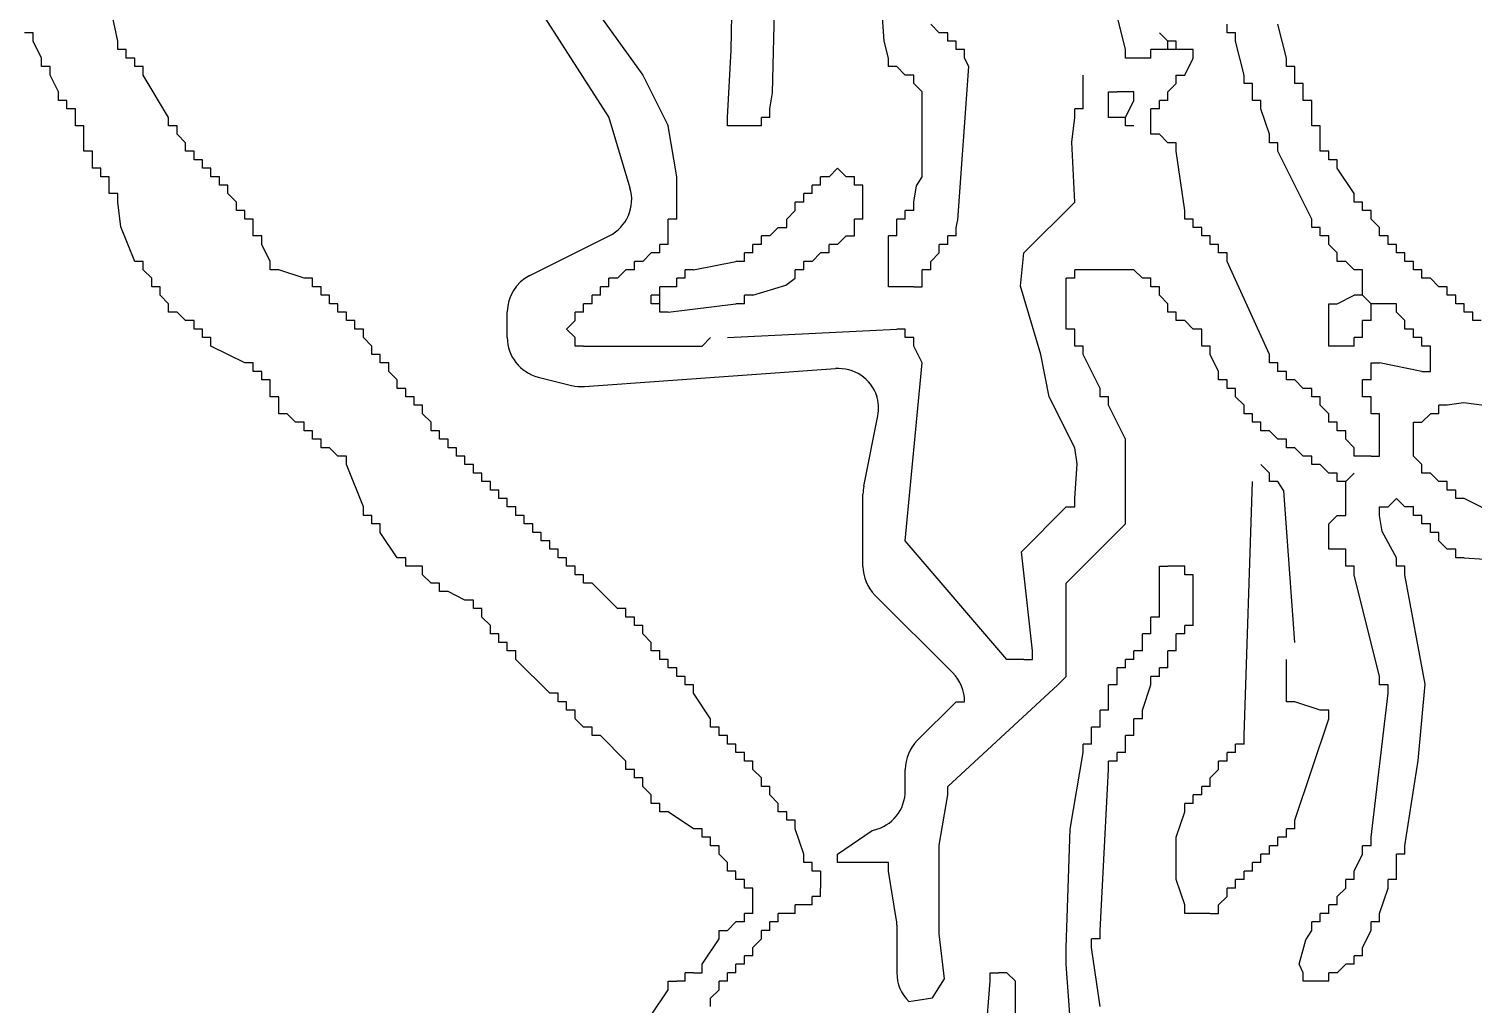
# Model space of a CAD drawing. Header units: metres. Extents: x -4.5 to 4.5, y -4.5 to 4.5.
# Drawn here: x -2.777 to -1.001, y -0.402 to 0.798 of the extents above; entities that cross this region are included whole.
import ezdxf

# ---------------------------------------------------------------- set-up
doc = ezdxf.new("R2010")
doc.units = ezdxf.units.M

msp = doc.modelspace()

# ---------------------------------------------------------------- linework, layer by layer
at = {"layer": '1', "color": 3}
for p, q in [((-2.668068, 0.782596), (-2.709734, 0.980512)), ((-1.913494, 0.771671), (-1.910776, 0.919054)), ((-1.862859, 0.719054), (-1.858693, 0.877387)), ((-1.725359, 0.782596), (-1.730568, 0.855512)), ((-1.657651, 0.793012), (-1.668068, 0.803429)), ((-1.428484, 0.772179), (-1.438901, 0.813846)), ((-1.303484, 0.793012), (-1.303484, 0.803429)), ((-1.230568, 0.761762), (-1.240984, 0.803429)), ((-2.772234, 0.793012), (-2.782651, 0.793012)), ((-2.772234, 0.782596), (-2.772234, 0.793012)), ((-2.761818, 0.761762), (-2.772234, 0.782596)), ((-2.668068, 0.772179), (-2.668068, 0.782596)), ((-1.720151, 0.761762), (-1.725359, 0.782596)), ((-1.647234, 0.793012), (-1.657651, 0.793012)), ((-1.647234, 0.782596), (-1.647234, 0.793012)), ((-1.636818, 0.782596), (-1.647234, 0.782596)), ((-1.636818, 0.772179), (-1.636818, 0.782596)), ((-1.376401, 0.782596), (-1.386818, 0.793012)), ((-1.365984, 0.782596), (-1.376401, 0.782596)), ((-1.376401, 0.772179), (-1.376401, 0.782596)), ((-1.365984, 0.772179), (-1.365984, 0.782596)), ((-1.293068, 0.793012), (-1.303484, 0.793012)), ((-1.293068, 0.782596), (-1.293068, 0.793012)), ((-1.282651, 0.740929), (-1.293068, 0.782596)), ((-2.657651, 0.772179), (-2.668068, 0.772179)), ((-2.657651, 0.761762), (-2.657651, 0.772179)), ((-1.918068, 0.688846), (-1.913494, 0.771671)), ((-1.626401, 0.772179), (-1.636818, 0.772179)), ((-1.626401, 0.761762), (-1.626401, 0.772179)), ((-1.428484, 0.761762), (-1.428484, 0.772179)), ((-1.386818, 0.772179), (-1.397234, 0.772179)), ((-1.397234, 0.761762), (-1.397234, 0.772179)), ((-1.376401, 0.772179), (-1.386818, 0.772179)), ((-1.365984, 0.772179), (-1.376401, 0.772179)), ((-1.355568, 0.772179), (-1.365984, 0.772179)), ((-1.345151, 0.772179), (-1.355568, 0.772179)), ((-1.345151, 0.761762), (-1.345151, 0.772179)), ((-2.761818, 0.751346), (-2.761818, 0.761762)), ((-2.751401, 0.751346), (-2.761818, 0.751346)), ((-2.751401, 0.740929), (-2.751401, 0.751346)), ((-2.647234, 0.761762), (-2.657651, 0.761762)), ((-2.647234, 0.751346), (-2.647234, 0.761762)), ((-2.636818, 0.751346), (-2.647234, 0.751346)), ((-2.636818, 0.740929), (-2.636818, 0.751346)), ((-1.720151, 0.751346), (-1.720151, 0.761762)), ((-1.709734, 0.751346), (-1.720151, 0.751346)), ((-1.699318, 0.740929), (-1.709734, 0.751346)), ((-1.634734, 0.562804), (-1.621193, 0.751346)), ((-1.621193, 0.751346), (-1.626401, 0.761762)), ((-1.418068, 0.761762), (-1.428484, 0.761762)), ((-1.407651, 0.761762), (-1.418068, 0.761762)), ((-1.397234, 0.761762), (-1.407651, 0.761762)), ((-1.355568, 0.740929), (-1.345151, 0.761762)), ((-1.230568, 0.751346), (-1.230568, 0.761762)), ((-1.220151, 0.751346), (-1.230568, 0.751346)), ((-1.220151, 0.740929), (-1.220151, 0.751346)), ((-2.740984, 0.720096), (-2.751401, 0.740929)), ((-2.605568, 0.688846), (-2.636818, 0.740929)), ((-1.688901, 0.740929), (-1.699318, 0.740929)), ((-1.688901, 0.730512), (-1.688901, 0.740929)), ((-1.678484, 0.720096), (-1.688901, 0.730512)), ((-1.480568, 0.709679), (-1.480568, 0.740929)), ((-1.376401, 0.720096), (-1.365984, 0.730512)), ((-1.365984, 0.730512), (-1.365984, 0.740929)), ((-1.365984, 0.740929), (-1.355568, 0.740929)), ((-1.282651, 0.730512), (-1.282651, 0.740929)), ((-1.272234, 0.730512), (-1.282651, 0.730512)), ((-1.272234, 0.720096), (-1.272234, 0.730512)), ((-1.220151, 0.730512), (-1.220151, 0.740929)), ((-1.209734, 0.730512), (-1.220151, 0.730512)), ((-1.209734, 0.720096), (-1.209734, 0.730512)), ((-2.740984, 0.709679), (-2.740984, 0.720096)), ((-1.865984, 0.699262), (-1.862859, 0.719054)), ((-1.678484, 0.615929), (-1.678484, 0.720096)), ((-1.449318, 0.709679), (-1.449318, 0.720096)), ((-1.449318, 0.720096), (-1.438901, 0.720096)), ((-1.428484, 0.720096), (-1.438901, 0.720096)), ((-1.418068, 0.720096), (-1.428484, 0.720096)), ((-1.418068, 0.709679), (-1.418068, 0.720096)), ((-1.376401, 0.709679), (-1.376401, 0.720096)), ((-1.272234, 0.709679), (-1.272234, 0.720096)), ((-1.209734, 0.709679), (-1.209734, 0.720096)), ((-2.730568, 0.709679), (-2.740984, 0.709679)), ((-2.730568, 0.699262), (-2.730568, 0.709679)), ((-2.720151, 0.699262), (-2.730568, 0.699262)), ((-2.720151, 0.688846), (-2.720151, 0.699262)), ((-1.865984, 0.688846), (-1.865984, 0.699262)), ((-1.480568, 0.699262), (-1.490984, 0.699262)), ((-1.490984, 0.688846), (-1.490984, 0.699262)), ((-1.480568, 0.699262), (-1.480568, 0.709679)), ((-1.449318, 0.699262), (-1.449318, 0.709679)), ((-1.449318, 0.688846), (-1.449318, 0.699262)), ((-1.428484, 0.688846), (-1.418068, 0.709679)), ((-1.386818, 0.699262), (-1.397234, 0.699262)), ((-1.397234, 0.688846), (-1.397234, 0.699262)), ((-1.376401, 0.709679), (-1.386818, 0.709679)), ((-1.386818, 0.699262), (-1.386818, 0.709679)), ((-1.261818, 0.709679), (-1.272234, 0.709679)), ((-1.261818, 0.699262), (-1.261818, 0.709679)), ((-1.251401, 0.668012), (-1.261818, 0.699262)), ((-1.199318, 0.709679), (-1.209734, 0.709679)), ((-1.199318, 0.699262), (-1.199318, 0.709679)), ((-1.199318, 0.688846), (-1.199318, 0.699262)), ((-2.720151, 0.678429), (-2.720151, 0.688846)), ((-2.709734, 0.678429), (-2.720151, 0.678429)), ((-2.709734, 0.668012), (-2.709734, 0.678429)), ((-2.605568, 0.678429), (-2.605568, 0.688846)), ((-2.595151, 0.678429), (-2.605568, 0.678429)), ((-2.595151, 0.668012), (-2.595151, 0.678429)), ((-1.980568, 0.615929), (-1.990984, 0.678429)), ((-1.918068, 0.678429), (-1.918068, 0.688846)), ((-1.907651, 0.678429), (-1.918068, 0.678429)), ((-1.886818, 0.678429), (-1.907651, 0.678429)), ((-1.876401, 0.678429), (-1.886818, 0.678429)), ((-1.865984, 0.688846), (-1.876401, 0.688846)), ((-1.876401, 0.678429), (-1.876401, 0.688846)), ((-1.494661, 0.658515), (-1.490984, 0.688846)), ((-1.438901, 0.688846), (-1.449318, 0.688846)), ((-1.428484, 0.688846), (-1.438901, 0.688846)), ((-1.428484, 0.678429), (-1.428484, 0.688846)), ((-1.418068, 0.678429), (-1.428484, 0.678429)), ((-1.397234, 0.678429), (-1.397234, 0.688846)), ((-1.397234, 0.668012), (-1.397234, 0.678429)), ((-1.199318, 0.678429), (-1.199318, 0.688846)), ((-1.188901, 0.678429), (-1.199318, 0.678429)), ((-1.188901, 0.668012), (-1.188901, 0.678429)), ((-2.709734, 0.657596), (-2.709734, 0.668012)), ((-2.709734, 0.647179), (-2.709734, 0.657596)), ((-2.584734, 0.657596), (-2.595151, 0.668012)), ((-2.584734, 0.647179), (-2.584734, 0.657596)), ((-1.490984, 0.584679), (-1.494661, 0.658515)), ((-1.386818, 0.668012), (-1.397234, 0.668012)), ((-1.376401, 0.657596), (-1.386818, 0.668012)), ((-1.365984, 0.657596), (-1.376401, 0.657596)), ((-1.365984, 0.647179), (-1.365984, 0.657596)), ((-1.251401, 0.657596), (-1.251401, 0.668012)), ((-1.240984, 0.657596), (-1.251401, 0.657596)), ((-1.240984, 0.647179), (-1.240984, 0.657596)), ((-1.188901, 0.657596), (-1.188901, 0.668012)), ((-1.188901, 0.647179), (-1.188901, 0.657596)), ((-2.699318, 0.647179), (-2.709734, 0.647179)), ((-2.699318, 0.636762), (-2.699318, 0.647179)), ((-2.574318, 0.647179), (-2.584734, 0.647179)), ((-2.574318, 0.636762), (-2.574318, 0.647179)), ((-1.355568, 0.574262), (-1.365984, 0.647179)), ((-1.199318, 0.563846), (-1.240984, 0.647179)), ((-1.178484, 0.647179), (-1.188901, 0.647179)), ((-1.178484, 0.636762), (-1.178484, 0.647179)), ((-2.699318, 0.626346), (-2.699318, 0.636762)), ((-2.688901, 0.626346), (-2.699318, 0.626346)), ((-2.688901, 0.615929), (-2.688901, 0.626346)), ((-2.563901, 0.636762), (-2.574318, 0.636762)), ((-2.563901, 0.626346), (-2.563901, 0.636762)), ((-2.553484, 0.626346), (-2.563901, 0.626346)), ((-2.553484, 0.615929), (-2.553484, 0.626346)), ((-1.782651, 0.626346), (-1.793068, 0.615929)), ((-1.772234, 0.615929), (-1.782651, 0.626346)), ((-1.168068, 0.636762), (-1.178484, 0.636762)), ((-1.168068, 0.626346), (-1.168068, 0.636762)), ((-1.147234, 0.595096), (-1.168068, 0.626346)), ((-2.678484, 0.615929), (-2.688901, 0.615929)), ((-2.678484, 0.605512), (-2.678484, 0.615929)), ((-2.678484, 0.595096), (-2.678484, 0.605512)), ((-2.543068, 0.615929), (-2.553484, 0.615929)), ((-2.543068, 0.605512), (-2.543068, 0.615929)), ((-2.532651, 0.605512), (-2.543068, 0.605512)), ((-2.532651, 0.595096), (-2.532651, 0.605512)), ((-1.980568, 0.574262), (-1.980568, 0.615929)), ((-1.803484, 0.605512), (-1.813901, 0.605512)), ((-1.813901, 0.595096), (-1.813901, 0.605512)), ((-1.793068, 0.615929), (-1.803484, 0.615929)), ((-1.803484, 0.605512), (-1.803484, 0.615929)), ((-1.761818, 0.615929), (-1.772234, 0.615929)), ((-1.761818, 0.605512), (-1.761818, 0.615929)), ((-1.751401, 0.605512), (-1.761818, 0.605512)), ((-1.751401, 0.595096), (-1.751401, 0.605512)), ((-1.688901, 0.584679), (-1.685776, 0.604471)), ((-1.685776, 0.604471), (-1.678484, 0.615929)), ((-2.668068, 0.595096), (-2.678484, 0.595096)), ((-2.668068, 0.584679), (-2.668068, 0.595096)), ((-2.522234, 0.584679), (-2.532651, 0.595096)), ((-1.813901, 0.595096), (-1.824318, 0.595096)), ((-1.824318, 0.584679), (-1.824318, 0.595096)), ((-1.751401, 0.574262), (-1.751401, 0.595096)), ((-1.147234, 0.584679), (-1.147234, 0.595096)), ((-2.664391, 0.554348), (-2.668068, 0.584679)), ((-2.522234, 0.574262), (-2.522234, 0.584679)), ((-2.511818, 0.574262), (-2.522234, 0.574262)), ((-2.511818, 0.563846), (-2.511818, 0.574262)), ((-1.980568, 0.563846), (-1.980568, 0.574262)), ((-1.845151, 0.563846), (-1.834734, 0.574262)), ((-1.824318, 0.584679), (-1.834734, 0.584679)), ((-1.834734, 0.574262), (-1.834734, 0.584679)), ((-1.751401, 0.563846), (-1.751401, 0.574262)), ((-1.688901, 0.574262), (-1.699318, 0.574262)), ((-1.699318, 0.563846), (-1.699318, 0.574262)), ((-1.688901, 0.574262), (-1.688901, 0.584679)), ((-1.355568, 0.563846), (-1.355568, 0.574262)), ((-1.136818, 0.584679), (-1.147234, 0.584679)), ((-1.136818, 0.574262), (-1.136818, 0.584679)), ((-1.126401, 0.574262), (-1.136818, 0.574262)), ((-1.126401, 0.563846), (-1.126401, 0.574262)), ((-2.647234, 0.511762), (-2.664391, 0.554348)), ((-2.501401, 0.563846), (-2.511818, 0.563846)), ((-2.501401, 0.553429), (-2.501401, 0.563846)), ((-2.501401, 0.543012), (-2.501401, 0.553429)), ((-1.980568, 0.563846), (-1.990984, 0.563846)), ((-1.990984, 0.553429), (-1.990984, 0.563846)), ((-1.990984, 0.543012), (-1.990984, 0.553429)), ((-1.865984, 0.543012), (-1.855568, 0.553429)), ((-1.855568, 0.553429), (-1.845151, 0.553429)), ((-1.845151, 0.553429), (-1.845151, 0.563846)), ((-1.751401, 0.563846), (-1.761818, 0.563846)), ((-1.761818, 0.553429), (-1.761818, 0.563846)), ((-1.761818, 0.543012), (-1.761818, 0.553429)), ((-1.699318, 0.563846), (-1.709734, 0.563846)), ((-1.709734, 0.553429), (-1.709734, 0.563846)), ((-1.709734, 0.543012), (-1.709734, 0.553429)), ((-1.636818, 0.553429), (-1.634734, 0.562804)), ((-1.636818, 0.543012), (-1.636818, 0.553429)), ((-1.345151, 0.563846), (-1.355568, 0.563846)), ((-1.345151, 0.553429), (-1.345151, 0.563846)), ((-1.334734, 0.553429), (-1.345151, 0.553429)), ((-1.334734, 0.543012), (-1.334734, 0.553429)), ((-1.199318, 0.553429), (-1.199318, 0.563846)), ((-1.188901, 0.553429), (-1.199318, 0.553429)), ((-1.188901, 0.543012), (-1.188901, 0.553429)), ((-1.115984, 0.553429), (-1.126401, 0.563846)), ((-1.115984, 0.543012), (-1.115984, 0.553429)), ((-2.490984, 0.543012), (-2.501401, 0.543012)), ((-2.490984, 0.532596), (-2.490984, 0.543012)), ((-2.161262, 0.494331), (-2.063575, 0.543176)), ((-1.990984, 0.532596), (-1.990984, 0.543012)), ((-1.865984, 0.543012), (-1.876401, 0.543012)), ((-1.876401, 0.532596), (-1.876401, 0.543012)), ((-1.782651, 0.532596), (-1.772234, 0.543012)), ((-1.772234, 0.543012), (-1.761818, 0.543012)), ((-1.709734, 0.543012), (-1.720151, 0.543012)), ((-1.720151, 0.532596), (-1.720151, 0.543012)), ((-1.636818, 0.543012), (-1.647234, 0.543012)), ((-1.647234, 0.532596), (-1.647234, 0.543012)), ((-1.324318, 0.543012), (-1.334734, 0.543012)), ((-1.324318, 0.532596), (-1.324318, 0.543012)), ((-1.178484, 0.543012), (-1.188901, 0.543012)), ((-1.178484, 0.532596), (-1.178484, 0.543012)), ((-1.105568, 0.543012), (-1.115984, 0.543012)), ((-1.105568, 0.532596), (-1.105568, 0.543012)), ((-2.480568, 0.511762), (-2.490984, 0.532596)), ((-2.022234, 0.511762), (-2.011818, 0.522179)), ((-2.001401, 0.522179), (-2.011818, 0.522179)), ((-1.990984, 0.532596), (-2.001401, 0.532596)), ((-2.001401, 0.522179), (-2.001401, 0.532596)), ((-1.886818, 0.522179), (-1.897234, 0.522179)), ((-1.897234, 0.511762), (-1.897234, 0.522179)), ((-1.876401, 0.532596), (-1.886818, 0.532596)), ((-1.886818, 0.522179), (-1.886818, 0.532596)), ((-1.813901, 0.511762), (-1.803484, 0.522179)), ((-1.793068, 0.522179), (-1.803484, 0.522179)), ((-1.782651, 0.532596), (-1.793068, 0.532596)), ((-1.793068, 0.522179), (-1.793068, 0.532596)), ((-1.720151, 0.490929), (-1.720151, 0.532596)), ((-1.668068, 0.511762), (-1.657651, 0.522179)), ((-1.647234, 0.532596), (-1.657651, 0.532596)), ((-1.657651, 0.522179), (-1.657651, 0.532596)), ((-1.557491, 0.481314), (-1.553484, 0.522179)), ((-1.313901, 0.532596), (-1.324318, 0.532596)), ((-1.313901, 0.522179), (-1.313901, 0.532596)), ((-1.303484, 0.522179), (-1.313901, 0.522179)), ((-1.303484, 0.511762), (-1.303484, 0.522179)), ((-1.168068, 0.522179), (-1.178484, 0.532596)), ((-1.168068, 0.511762), (-1.168068, 0.522179)), ((-1.095151, 0.532596), (-1.105568, 0.532596)), ((-1.095151, 0.522179), (-1.095151, 0.532596)), ((-1.084734, 0.522179), (-1.095151, 0.522179)), ((-1.084734, 0.511762), (-1.084734, 0.522179)), ((-2.636818, 0.511762), (-2.647234, 0.511762)), ((-2.636818, 0.501346), (-2.636818, 0.511762)), ((-2.626401, 0.490929), (-2.636818, 0.501346)), ((-2.480568, 0.501346), (-2.480568, 0.511762)), ((-2.470151, 0.501346), (-2.480568, 0.501346)), ((-2.438901, 0.490929), (-2.470151, 0.501346)), ((-2.053484, 0.490929), (-2.043068, 0.501346)), ((-2.032651, 0.501346), (-2.043068, 0.501346)), ((-2.022234, 0.511762), (-2.032651, 0.511762)), ((-2.032651, 0.501346), (-2.032651, 0.511762)), ((-1.959734, 0.501346), (-1.970151, 0.501346)), ((-1.970151, 0.490929), (-1.970151, 0.501346)), ((-1.959734, 0.501346), (-1.907651, 0.511762)), ((-1.897234, 0.511762), (-1.907651, 0.511762)), ((-1.824318, 0.501346), (-1.834734, 0.501346)), ((-1.834734, 0.490929), (-1.834734, 0.501346)), ((-1.813901, 0.511762), (-1.824318, 0.511762)), ((-1.824318, 0.501346), (-1.824318, 0.511762)), ((-1.668068, 0.501346), (-1.678484, 0.501346)), ((-1.678484, 0.490929), (-1.678484, 0.501346)), ((-1.668068, 0.501346), (-1.668068, 0.511762)), ((-1.480568, 0.501346), (-1.490984, 0.501346)), ((-1.490984, 0.490929), (-1.490984, 0.501346)), ((-1.418068, 0.501346), (-1.480568, 0.501346)), ((-1.407651, 0.490929), (-1.418068, 0.501346)), ((-1.251401, 0.397179), (-1.303484, 0.511762)), ((-1.157651, 0.511762), (-1.168068, 0.511762)), ((-1.147234, 0.501346), (-1.157651, 0.511762)), ((-1.136818, 0.501346), (-1.147234, 0.501346)), ((-1.136818, 0.490929), (-1.136818, 0.501346)), ((-1.074318, 0.511762), (-1.084734, 0.511762)), ((-1.074318, 0.501346), (-1.074318, 0.511762)), ((-1.063901, 0.501346), (-1.074318, 0.501346)), ((-1.063901, 0.490929), (-1.063901, 0.501346)), ((-2.626401, 0.480512), (-2.626401, 0.490929)), ((-2.615984, 0.480512), (-2.626401, 0.480512)), ((-2.615984, 0.470096), (-2.615984, 0.480512)), ((-2.428484, 0.490929), (-2.438901, 0.490929)), ((-2.428484, 0.480512), (-2.428484, 0.490929)), ((-2.418068, 0.480512), (-2.428484, 0.480512)), ((-2.418068, 0.470096), (-2.418068, 0.480512)), ((-2.063901, 0.480512), (-2.074318, 0.480512)), ((-2.074318, 0.470096), (-2.074318, 0.480512)), ((-2.053484, 0.490929), (-2.063901, 0.490929)), ((-2.063901, 0.480512), (-2.063901, 0.490929)), ((-1.990984, 0.480512), (-2.001401, 0.480512)), ((-2.001401, 0.470096), (-2.001401, 0.480512)), ((-1.980568, 0.480512), (-1.990984, 0.480512)), ((-1.970151, 0.490929), (-1.980568, 0.490929)), ((-1.980568, 0.480512), (-1.980568, 0.490929)), ((-1.886818, 0.470096), (-1.846193, 0.482596)), ((-1.846193, 0.482596), (-1.834734, 0.490929)), ((-1.720151, 0.480512), (-1.720151, 0.490929)), ((-1.709734, 0.480512), (-1.720151, 0.480512)), ((-1.688901, 0.480512), (-1.709734, 0.480512)), ((-1.688901, 0.480512), (-1.678484, 0.480512)), ((-1.678484, 0.480512), (-1.678484, 0.490929)), ((-1.490984, 0.490929), (-1.501401, 0.490929)), ((-1.501401, 0.480512), (-1.501401, 0.490929)), ((-1.501401, 0.438846), (-1.501401, 0.480512)), ((-1.397234, 0.490929), (-1.407651, 0.490929)), ((-1.397234, 0.480512), (-1.397234, 0.490929)), ((-1.386818, 0.480512), (-1.397234, 0.480512)), ((-1.386818, 0.470096), (-1.386818, 0.480512)), ((-1.136818, 0.480512), (-1.136818, 0.490929)), ((-1.136818, 0.470096), (-1.136818, 0.480512)), ((-1.053484, 0.490929), (-1.063901, 0.490929)), ((-1.043068, 0.480512), (-1.053484, 0.490929)), ((-1.032651, 0.480512), (-1.043068, 0.480512)), ((-1.032651, 0.470096), (-1.032651, 0.480512)), ((-2.605568, 0.459679), (-2.615984, 0.470096)), ((-2.407651, 0.470096), (-2.418068, 0.470096)), ((-2.407651, 0.459679), (-2.407651, 0.470096)), ((-2.074318, 0.470096), (-2.084734, 0.470096)), ((-2.084734, 0.459679), (-2.084734, 0.470096)), ((-2.001401, 0.470096), (-2.011818, 0.470096)), ((-2.011818, 0.459679), (-2.011818, 0.470096)), ((-2.001401, 0.459679), (-2.001401, 0.470096)), ((-1.886818, 0.470096), (-1.897234, 0.470096)), ((-1.897234, 0.459679), (-1.897234, 0.470096)), ((-1.376401, 0.459679), (-1.386818, 0.470096)), ((-1.168068, 0.459679), (-1.147234, 0.470096)), ((-1.136818, 0.470096), (-1.147234, 0.470096)), ((-1.126401, 0.459679), (-1.136818, 0.470096)), ((-1.022234, 0.470096), (-1.032651, 0.470096)), ((-1.022234, 0.459679), (-1.022234, 0.470096)), ((-2.605568, 0.449262), (-2.605568, 0.459679)), ((-2.595151, 0.449262), (-2.605568, 0.449262)), ((-2.584734, 0.438846), (-2.595151, 0.449262)), ((-2.397234, 0.459679), (-2.407651, 0.459679)), ((-2.397234, 0.449262), (-2.397234, 0.459679)), ((-2.386818, 0.449262), (-2.397234, 0.449262)), ((-2.386818, 0.438846), (-2.386818, 0.449262)), ((-2.188901, 0.417989), (-2.188901, 0.44961)), ((-2.095151, 0.449262), (-2.105568, 0.449262)), ((-2.105568, 0.438846), (-2.105568, 0.449262)), ((-2.084734, 0.459679), (-2.095151, 0.459679)), ((-2.095151, 0.449262), (-2.095151, 0.459679)), ((-2.001401, 0.459679), (-2.011818, 0.459679)), ((-2.001401, 0.449262), (-2.001401, 0.459679)), ((-1.990984, 0.449262), (-2.001401, 0.449262)), ((-1.990984, 0.449262), (-1.907651, 0.459679)), ((-1.897234, 0.459679), (-1.907651, 0.459679)), ((-1.376401, 0.449262), (-1.376401, 0.459679)), ((-1.365984, 0.449262), (-1.376401, 0.449262)), ((-1.365984, 0.438846), (-1.365984, 0.449262)), ((-1.178484, 0.449262), (-1.178484, 0.459679)), ((-1.178484, 0.459679), (-1.168068, 0.459679)), ((-1.178484, 0.418012), (-1.178484, 0.449262)), ((-1.115984, 0.459679), (-1.126401, 0.459679)), ((-1.126401, 0.449262), (-1.126401, 0.459679)), ((-1.126401, 0.438846), (-1.126401, 0.449262)), ((-1.105568, 0.459679), (-1.115984, 0.459679)), ((-1.095151, 0.459679), (-1.105568, 0.459679)), ((-1.095151, 0.449262), (-1.095151, 0.459679)), ((-1.084734, 0.438846), (-1.095151, 0.449262)), ((-1.011818, 0.459679), (-1.022234, 0.459679)), ((-1.011818, 0.449262), (-1.011818, 0.459679)), ((-1.001401, 0.449262), (-1.011818, 0.449262)), ((-1.001401, 0.438846), (-1.001401, 0.449262)), ((-2.574318, 0.438846), (-2.584734, 0.438846)), ((-2.574318, 0.428429), (-2.574318, 0.438846)), ((-2.563901, 0.428429), (-2.574318, 0.428429)), ((-2.563901, 0.418012), (-2.563901, 0.428429)), ((-2.376401, 0.438846), (-2.386818, 0.438846)), ((-2.376401, 0.428429), (-2.376401, 0.438846)), ((-2.365984, 0.428429), (-2.376401, 0.428429)), ((-2.365984, 0.418012), (-2.365984, 0.428429)), ((-2.115984, 0.428429), (-2.105568, 0.438846)), ((-2.105568, 0.418012), (-2.115984, 0.428429)), ((-1.918068, 0.418012), (-1.709734, 0.428429)), ((-1.699318, 0.428429), (-1.709734, 0.428429)), ((-1.699318, 0.418012), (-1.699318, 0.428429)), ((-1.501401, 0.428429), (-1.501401, 0.438846)), ((-1.490984, 0.428429), (-1.501401, 0.428429)), ((-1.490984, 0.418012), (-1.490984, 0.428429)), ((-1.355568, 0.438846), (-1.365984, 0.438846)), ((-1.345151, 0.428429), (-1.355568, 0.438846)), ((-1.334734, 0.428429), (-1.345151, 0.428429)), ((-1.334734, 0.418012), (-1.334734, 0.428429)), ((-1.126401, 0.438846), (-1.136818, 0.438846)), ((-1.136818, 0.428429), (-1.136818, 0.438846)), ((-1.136818, 0.418012), (-1.136818, 0.428429)), ((-1.084734, 0.428429), (-1.084734, 0.438846)), ((-1.074318, 0.428429), (-1.084734, 0.428429)), ((-1.074318, 0.418012), (-1.074318, 0.428429)), ((-0.990984, 0.438846), (-1.001401, 0.438846)), ((-2.553484, 0.418012), (-2.563901, 0.418012)), ((-2.553484, 0.407596), (-2.553484, 0.418012)), ((-2.355568, 0.407596), (-2.365984, 0.418012)), ((-2.105568, 0.407596), (-2.105568, 0.418012)), ((-1.949318, 0.407596), (-1.938901, 0.418012)), ((-1.688901, 0.418012), (-1.699318, 0.418012)), ((-1.688901, 0.407596), (-1.688901, 0.418012)), ((-1.490984, 0.407596), (-1.490984, 0.418012)), ((-1.334734, 0.407596), (-1.334734, 0.418012)), ((-1.178484, 0.407596), (-1.178484, 0.418012)), ((-1.136818, 0.418012), (-1.147234, 0.418012)), ((-1.147234, 0.407596), (-1.147234, 0.418012)), ((-1.063901, 0.418012), (-1.074318, 0.418012)), ((-1.063901, 0.407596), (-1.063901, 0.418012)), ((-2.511818, 0.386762), (-2.553484, 0.407596)), ((-2.355568, 0.397179), (-2.355568, 0.407596)), ((-2.345151, 0.397179), (-2.355568, 0.397179)), ((-2.345151, 0.386762), (-2.345151, 0.397179)), ((-2.095151, 0.407596), (-2.105568, 0.407596)), ((-2.095151, 0.407596), (-1.949318, 0.407596)), ((-1.678484, 0.386762), (-1.688901, 0.407596)), ((-1.522234, 0.345096), (-1.532651, 0.397179)), ((-1.480568, 0.407596), (-1.490984, 0.407596)), ((-1.480568, 0.397179), (-1.480568, 0.407596)), ((-1.459734, 0.355512), (-1.480568, 0.397179)), ((-1.324318, 0.407596), (-1.334734, 0.407596)), ((-1.324318, 0.397179), (-1.324318, 0.407596)), ((-1.313901, 0.376346), (-1.324318, 0.397179)), ((-1.251401, 0.386762), (-1.251401, 0.397179)), ((-1.168068, 0.407596), (-1.178484, 0.407596)), ((-1.157651, 0.407596), (-1.168068, 0.407596)), ((-1.147234, 0.407596), (-1.157651, 0.407596)), ((-1.053484, 0.407596), (-1.063901, 0.407596)), ((-1.053484, 0.397179), (-1.053484, 0.407596)), ((-1.053484, 0.386762), (-1.053484, 0.397179)), ((-2.501401, 0.386762), (-2.511818, 0.386762)), ((-2.501401, 0.376346), (-2.501401, 0.386762)), ((-2.490984, 0.376346), (-2.501401, 0.376346)), ((-2.490984, 0.365929), (-2.490984, 0.376346)), ((-2.334734, 0.386762), (-2.345151, 0.386762)), ((-2.334734, 0.376346), (-2.334734, 0.386762)), ((-2.324318, 0.365929), (-2.334734, 0.376346)), ((-2.094144, 0.357817), (-1.785277, 0.379879)), ((-1.699318, 0.168012), (-1.678484, 0.386762)), ((-1.313901, 0.365929), (-1.313901, 0.376346)), ((-1.240984, 0.386762), (-1.251401, 0.386762)), ((-1.240984, 0.376346), (-1.240984, 0.386762)), ((-1.230568, 0.376346), (-1.240984, 0.376346)), ((-1.230568, 0.365929), (-1.230568, 0.376346)), ((-1.126401, 0.376346), (-1.126401, 0.386762)), ((-1.126401, 0.386762), (-1.115984, 0.386762)), ((-1.126401, 0.365929), (-1.126401, 0.376346)), ((-1.063901, 0.376346), (-1.115984, 0.386762)), ((-1.063901, 0.376346), (-1.053484, 0.376346)), ((-1.053484, 0.376346), (-1.053484, 0.386762)), ((-2.480568, 0.365929), (-2.490984, 0.365929)), ((-2.480568, 0.355512), (-2.480568, 0.365929)), ((-2.480568, 0.345096), (-2.480568, 0.355512)), ((-2.324318, 0.355512), (-2.324318, 0.365929)), ((-2.313901, 0.355512), (-2.324318, 0.355512)), ((-2.313901, 0.345096), (-2.313901, 0.355512)), ((-2.151028, 0.369482), (-2.109833, 0.359183)), ((-1.459734, 0.345096), (-1.459734, 0.355512)), ((-1.303484, 0.365929), (-1.313901, 0.365929)), ((-1.303484, 0.355512), (-1.303484, 0.365929)), ((-1.293068, 0.355512), (-1.303484, 0.355512)), ((-1.293068, 0.345096), (-1.293068, 0.355512)), ((-1.220151, 0.365929), (-1.230568, 0.365929)), ((-1.209734, 0.355512), (-1.220151, 0.365929)), ((-1.199318, 0.355512), (-1.209734, 0.355512)), ((-1.199318, 0.345096), (-1.199318, 0.355512)), ((-1.126401, 0.365929), (-1.136818, 0.365929)), ((-1.136818, 0.355512), (-1.136818, 0.365929)), ((-1.136818, 0.345096), (-1.136818, 0.355512)), ((-2.470151, 0.345096), (-2.480568, 0.345096)), ((-2.470151, 0.334679), (-2.470151, 0.345096)), ((-2.303484, 0.345096), (-2.313901, 0.345096)), ((-2.303484, 0.334679), (-2.303484, 0.345096)), ((-1.734767, 0.347276), (-1.73428, 0.345816)), ((-1.449318, 0.345096), (-1.459734, 0.345096)), ((-1.449318, 0.334679), (-1.449318, 0.345096)), ((-1.282651, 0.334679), (-1.293068, 0.345096)), ((-1.188901, 0.345096), (-1.199318, 0.345096)), ((-1.188901, 0.334679), (-1.188901, 0.345096)), ((-1.126401, 0.345096), (-1.136818, 0.345096)), ((-1.126401, 0.334679), (-1.126401, 0.345096)), ((-1.012859, 0.337804), (-1.032651, 0.334679)), ((-0.960653, 0.331003), (-1.012859, 0.337804)), ((-2.470151, 0.324262), (-2.470151, 0.334679)), ((-2.459734, 0.324262), (-2.470151, 0.324262)), ((-2.449318, 0.313846), (-2.459734, 0.324262)), ((-2.293068, 0.334679), (-2.303484, 0.334679)), ((-2.293068, 0.324262), (-2.293068, 0.334679)), ((-2.282651, 0.313846), (-2.293068, 0.324262)), ((-1.75043, 0.235367), (-1.733172, 0.32166)), ((-1.428484, 0.293012), (-1.449318, 0.334679)), ((-1.282651, 0.324262), (-1.282651, 0.334679)), ((-1.272234, 0.324262), (-1.282651, 0.324262)), ((-1.272234, 0.313846), (-1.272234, 0.324262)), ((-1.178484, 0.324262), (-1.188901, 0.334679)), ((-1.178484, 0.313846), (-1.178484, 0.324262)), ((-1.126401, 0.324262), (-1.126401, 0.334679)), ((-1.115984, 0.324262), (-1.126401, 0.324262)), ((-1.115984, 0.313846), (-1.115984, 0.324262)), ((-1.063901, 0.313846), (-1.053484, 0.324262)), ((-1.043068, 0.324262), (-1.053484, 0.324262)), ((-1.032651, 0.334679), (-1.043068, 0.334679)), ((-1.043068, 0.324262), (-1.043068, 0.334679)), ((-2.438901, 0.313846), (-2.449318, 0.313846)), ((-2.438901, 0.303429), (-2.438901, 0.313846)), ((-2.428484, 0.303429), (-2.438901, 0.303429)), ((-2.428484, 0.293012), (-2.428484, 0.303429)), ((-2.282651, 0.303429), (-2.282651, 0.313846)), ((-2.272234, 0.303429), (-2.282651, 0.303429)), ((-2.272234, 0.293012), (-2.272234, 0.303429)), ((-1.261818, 0.313846), (-1.272234, 0.313846)), ((-1.261818, 0.303429), (-1.261818, 0.313846)), ((-1.251401, 0.303429), (-1.261818, 0.303429)), ((-1.240984, 0.293012), (-1.251401, 0.303429)), ((-1.168068, 0.313846), (-1.178484, 0.313846)), ((-1.168068, 0.303429), (-1.168068, 0.313846)), ((-1.157651, 0.303429), (-1.168068, 0.303429)), ((-1.157651, 0.293012), (-1.157651, 0.303429)), ((-1.115984, 0.282596), (-1.115984, 0.313846)), ((-1.074318, 0.303429), (-1.074318, 0.313846)), ((-1.074318, 0.313846), (-1.063901, 0.313846)), ((-1.074318, 0.272179), (-1.074318, 0.303429)), ((-2.418068, 0.293012), (-2.428484, 0.293012)), ((-2.418068, 0.282596), (-2.418068, 0.293012)), ((-2.261818, 0.293012), (-2.272234, 0.293012)), ((-2.261818, 0.282596), (-2.261818, 0.293012)), ((-1.428484, 0.220096), (-1.428484, 0.293012)), ((-1.230568, 0.293012), (-1.240984, 0.293012)), ((-1.230568, 0.282596), (-1.230568, 0.293012)), ((-1.147234, 0.282596), (-1.157651, 0.293012)), ((-2.407651, 0.282596), (-2.418068, 0.282596)), ((-2.397234, 0.272179), (-2.407651, 0.282596)), ((-2.386818, 0.272179), (-2.397234, 0.272179)), ((-2.386818, 0.261762), (-2.386818, 0.272179)), ((-2.251401, 0.282596), (-2.261818, 0.282596)), ((-2.251401, 0.272179), (-2.251401, 0.282596)), ((-2.240984, 0.272179), (-2.251401, 0.272179)), ((-2.240984, 0.261762), (-2.240984, 0.272179)), ((-1.487859, 0.262804), (-1.490984, 0.282596)), ((-1.220151, 0.282596), (-1.230568, 0.282596)), ((-1.209734, 0.272179), (-1.220151, 0.282596)), ((-1.199318, 0.272179), (-1.209734, 0.272179)), ((-1.199318, 0.261762), (-1.199318, 0.272179)), ((-1.147234, 0.272179), (-1.147234, 0.282596)), ((-1.136818, 0.272179), (-1.147234, 0.272179)), ((-1.126401, 0.272179), (-1.136818, 0.272179)), ((-1.126401, 0.272179), (-1.115984, 0.272179)), ((-1.115984, 0.272179), (-1.115984, 0.282596)), ((-1.063901, 0.261762), (-1.074318, 0.272179)), ((-2.365984, 0.209679), (-2.386818, 0.261762)), ((-2.230568, 0.261762), (-2.240984, 0.261762)), ((-2.230568, 0.251346), (-2.230568, 0.261762)), ((-2.220151, 0.251346), (-2.230568, 0.251346)), ((-2.220151, 0.240929), (-2.220151, 0.251346)), ((-1.490984, 0.220096), (-1.487859, 0.262804)), ((-1.251401, 0.251346), (-1.261818, 0.261762)), ((-1.251401, 0.240929), (-1.251401, 0.251346)), ((-1.188901, 0.261762), (-1.199318, 0.261762)), ((-1.178484, 0.251346), (-1.188901, 0.261762)), ((-1.168068, 0.251346), (-1.178484, 0.251346)), ((-1.168068, 0.240929), (-1.168068, 0.251346)), ((-1.157651, 0.240929), (-1.147234, 0.251346)), ((-1.063901, 0.251346), (-1.063901, 0.261762)), ((-1.053484, 0.251346), (-1.063901, 0.251346)), ((-1.043068, 0.240929), (-1.053484, 0.251346)), ((-2.209734, 0.240929), (-2.220151, 0.240929)), ((-2.209734, 0.230512), (-2.209734, 0.240929)), ((-1.282651, -0.071571), (-1.272234, 0.240929)), ((-1.240984, 0.240929), (-1.251401, 0.240929)), ((-1.233693, 0.229471), (-1.240984, 0.240929)), ((-1.157651, 0.240929), (-1.168068, 0.240929)), ((-1.157651, 0.230512), (-1.157651, 0.240929)), ((-1.032651, 0.240929), (-1.043068, 0.240929)), ((-1.032651, 0.230512), (-1.032651, 0.240929)), ((-2.199318, 0.230512), (-2.209734, 0.230512)), ((-2.199318, 0.220096), (-2.199318, 0.230512)), ((-2.188901, 0.220096), (-2.199318, 0.220096)), ((-2.188901, 0.209679), (-2.188901, 0.220096)), ((-1.751401, 0.13664), (-1.751401, 0.225561)), ((-1.490984, 0.209679), (-1.490984, 0.220096)), ((-1.428484, 0.188846), (-1.428484, 0.220096)), ((-1.220151, 0.043012), (-1.233693, 0.229471)), ((-1.157651, 0.209679), (-1.157651, 0.230512)), ((-1.095151, 0.220096), (-1.105568, 0.209679)), ((-1.084734, 0.209679), (-1.095151, 0.220096)), ((-1.022234, 0.230512), (-1.032651, 0.230512)), ((-1.022234, 0.220096), (-1.022234, 0.230512)), ((-1.011818, 0.220096), (-1.022234, 0.220096)), ((-0.928484, 0.178429), (-1.011818, 0.220096)), ((-2.365984, 0.199262), (-2.365984, 0.209679)), ((-2.355568, 0.199262), (-2.365984, 0.199262)), ((-2.355568, 0.188846), (-2.355568, 0.199262)), ((-2.178484, 0.209679), (-2.188901, 0.209679)), ((-2.178484, 0.199262), (-2.178484, 0.209679)), ((-2.168068, 0.199262), (-2.178484, 0.199262)), ((-2.168068, 0.188846), (-2.168068, 0.199262)), ((-1.556609, 0.154471), (-1.501401, 0.209679)), ((-1.501401, 0.209679), (-1.490984, 0.209679)), ((-1.178484, 0.188846), (-1.168068, 0.199262)), ((-1.168068, 0.199262), (-1.157651, 0.199262)), ((-1.157651, 0.199262), (-1.157651, 0.209679)), ((-1.115984, 0.199262), (-1.115984, 0.209679)), ((-1.115984, 0.209679), (-1.105568, 0.209679)), ((-1.112859, 0.179471), (-1.115984, 0.199262)), ((-1.074318, 0.209679), (-1.084734, 0.209679)), ((-1.074318, 0.199262), (-1.074318, 0.209679)), ((-1.063901, 0.199262), (-1.074318, 0.199262)), ((-1.063901, 0.188846), (-1.063901, 0.199262)), ((-2.345151, 0.188846), (-2.355568, 0.188846)), ((-2.345151, 0.178429), (-2.345151, 0.188846)), ((-2.324318, 0.147179), (-2.345151, 0.178429)), ((-2.157651, 0.188846), (-2.168068, 0.188846)), ((-2.157651, 0.178429), (-2.157651, 0.188846)), ((-2.147234, 0.178429), (-2.157651, 0.178429)), ((-2.147234, 0.168012), (-2.147234, 0.178429)), ((-1.501401, 0.115929), (-1.428484, 0.188846)), ((-1.178484, 0.168012), (-1.178484, 0.188846)), ((-1.095151, 0.147179), (-1.112859, 0.179471)), ((-1.053484, 0.188846), (-1.063901, 0.188846)), ((-1.053484, 0.178429), (-1.053484, 0.188846)), ((-1.043068, 0.178429), (-1.053484, 0.178429)), ((-1.043068, 0.168012), (-1.043068, 0.178429)), ((-2.136818, 0.168012), (-2.147234, 0.168012)), ((-2.136818, 0.157596), (-2.136818, 0.168012)), ((-1.178484, 0.157596), (-1.178484, 0.168012)), ((-1.032651, 0.157596), (-1.043068, 0.168012)), ((-2.313901, 0.147179), (-2.324318, 0.147179)), ((-2.313901, 0.136762), (-2.313901, 0.147179)), ((-2.126401, 0.157596), (-2.136818, 0.157596)), ((-2.126401, 0.147179), (-2.126401, 0.157596)), ((-2.115984, 0.147179), (-2.126401, 0.147179)), ((-2.115984, 0.136762), (-2.115984, 0.147179)), ((-1.543068, 0.032596), (-1.556609, 0.154471)), ((-1.168068, 0.157596), (-1.178484, 0.157596)), ((-1.157651, 0.157596), (-1.168068, 0.157596)), ((-1.157651, 0.147179), (-1.157651, 0.157596)), ((-1.157651, 0.136762), (-1.157651, 0.147179)), ((-1.095151, 0.136762), (-1.095151, 0.147179)), ((-1.022234, 0.157596), (-1.032651, 0.157596)), ((-1.022234, 0.147179), (-1.022234, 0.157596)), ((-1.011818, 0.147179), (-1.022234, 0.147179)), ((-1.011818, 0.147179), (-0.958815, 0.143503)), ((-2.303484, 0.136762), (-2.313901, 0.136762)), ((-2.293068, 0.136762), (-2.303484, 0.136762)), ((-2.293068, 0.126346), (-2.293068, 0.136762)), ((-2.282651, 0.115929), (-2.293068, 0.126346)), ((-2.105568, 0.136762), (-2.115984, 0.136762)), ((-2.105568, 0.126346), (-2.105568, 0.136762)), ((-2.095151, 0.126346), (-2.105568, 0.126346)), ((-2.095151, 0.115929), (-2.095151, 0.126346)), ((-1.386818, 0.126346), (-1.386818, 0.136762)), ((-1.386818, 0.136762), (-1.376401, 0.136762)), ((-1.386818, 0.084679), (-1.386818, 0.126346)), ((-1.365984, 0.136762), (-1.376401, 0.136762)), ((-1.355568, 0.136762), (-1.365984, 0.136762)), ((-1.355568, 0.126346), (-1.355568, 0.136762)), ((-1.345151, 0.126346), (-1.355568, 0.126346)), ((-1.345151, 0.115929), (-1.345151, 0.126346)), ((-1.147234, 0.136762), (-1.157651, 0.136762)), ((-1.147234, 0.126346), (-1.147234, 0.136762)), ((-1.115984, 0.001346), (-1.147234, 0.126346)), ((-1.084734, 0.136762), (-1.095151, 0.136762)), ((-1.084734, 0.126346), (-1.084734, 0.136762)), ((-1.059678, -0.008367), (-1.084734, 0.126346)), ((-2.272234, 0.115929), (-2.282651, 0.115929)), ((-2.272234, 0.105512), (-2.272234, 0.115929)), ((-2.084734, 0.115929), (-2.095151, 0.115929)), ((-2.053484, 0.084679), (-2.084734, 0.115929)), ((-1.501401, 0.001346), (-1.501401, 0.115929)), ((-1.345151, 0.074262), (-1.345151, 0.115929)), ((-2.261818, 0.105512), (-2.272234, 0.105512)), ((-2.240984, 0.095096), (-2.261818, 0.105512)), ((-2.230568, 0.095096), (-2.240984, 0.095096)), ((-2.230568, 0.084679), (-2.230568, 0.095096)), ((-1.641046, 0.005574), (-1.736756, 0.101285)), ((-2.220151, 0.084679), (-2.230568, 0.084679)), ((-2.220151, 0.074262), (-2.220151, 0.084679)), ((-2.209734, 0.063846), (-2.220151, 0.074262)), ((-2.043068, 0.084679), (-2.053484, 0.084679)), ((-2.043068, 0.074262), (-2.043068, 0.084679)), ((-2.032651, 0.074262), (-2.043068, 0.074262)), ((-2.032651, 0.063846), (-2.032651, 0.074262)), ((-1.386818, 0.074262), (-1.397234, 0.074262)), ((-1.397234, 0.063846), (-1.397234, 0.074262)), ((-1.386818, 0.074262), (-1.386818, 0.084679)), ((-1.345151, 0.063846), (-1.345151, 0.074262)), ((-2.209734, 0.053429), (-2.209734, 0.063846)), ((-2.199318, 0.053429), (-2.209734, 0.053429)), ((-2.199318, 0.043012), (-2.199318, 0.053429)), ((-2.022234, 0.063846), (-2.032651, 0.063846)), ((-2.022234, 0.053429), (-2.022234, 0.063846)), ((-2.011818, 0.043012), (-2.022234, 0.053429)), ((-1.397234, 0.053429), (-1.407651, 0.053429)), ((-1.407651, 0.043012), (-1.407651, 0.053429)), ((-1.397234, 0.053429), (-1.397234, 0.063846)), ((-1.355568, 0.053429), (-1.365984, 0.053429)), ((-1.365984, 0.043012), (-1.365984, 0.053429)), ((-1.345151, 0.063846), (-1.355568, 0.063846)), ((-1.355568, 0.053429), (-1.355568, 0.063846)), ((-2.188901, 0.043012), (-2.199318, 0.043012)), ((-2.188901, 0.032596), (-2.188901, 0.043012)), ((-2.011818, 0.032596), (-2.011818, 0.043012)), ((-1.407651, 0.032596), (-1.407651, 0.043012)), ((-1.365984, 0.032596), (-1.365984, 0.043012)), ((-2.178484, 0.032596), (-2.188901, 0.032596)), ((-2.178484, 0.022179), (-2.178484, 0.032596)), ((-2.136818, -0.019488), (-2.178484, 0.022179)), ((-2.001401, 0.032596), (-2.011818, 0.032596)), ((-2.001401, 0.022179), (-2.001401, 0.032596)), ((-1.990984, 0.022179), (-2.001401, 0.022179)), ((-1.990984, 0.011762), (-1.990984, 0.022179)), ((-1.563901, 0.022179), (-1.574318, 0.022179)), ((-1.553484, 0.022179), (-1.563901, 0.022179)), ((-1.553484, 0.022179), (-1.543068, 0.022179)), ((-1.543068, 0.022179), (-1.543068, 0.032596)), ((-1.418068, 0.022179), (-1.428484, 0.022179)), ((-1.428484, 0.011762), (-1.428484, 0.022179)), ((-1.407651, 0.032596), (-1.418068, 0.032596)), ((-1.418068, 0.022179), (-1.418068, 0.032596)), ((-1.365984, 0.032596), (-1.376401, 0.032596)), ((-1.376401, 0.022179), (-1.376401, 0.032596)), ((-1.376401, 0.011762), (-1.376401, 0.022179)), ((-1.230568, -0.019488), (-1.230568, 0.022179)), ((-1.980568, 0.011762), (-1.990984, 0.011762)), ((-1.980568, 0.001346), (-1.980568, 0.011762)), ((-1.970151, 0.001346), (-1.980568, 0.001346)), ((-1.970151, -0.009071), (-1.970151, 0.001346)), ((-1.511818, -0.009071), (-1.501401, 0.001346)), ((-1.428484, 0.011762), (-1.438901, 0.011762)), ((-1.438901, 0.001346), (-1.438901, 0.011762)), ((-1.438901, -0.009071), (-1.438901, 0.001346)), ((-1.386818, 0.001346), (-1.397234, 0.001346)), ((-1.397234, -0.009071), (-1.397234, 0.001346)), ((-1.376401, 0.011762), (-1.386818, 0.011762)), ((-1.386818, 0.001346), (-1.386818, 0.011762)), ((-1.115984, -0.009071), (-1.115984, 0.001346)), ((-1.959734, -0.009071), (-1.970151, -0.009071)), ((-1.959734, -0.019488), (-1.959734, -0.009071)), ((-1.438901, -0.009071), (-1.449318, -0.009071)), ((-1.449318, -0.019488), (-1.449318, -0.009071)), ((-1.407651, -0.040321), (-1.397234, -0.009071)), ((-1.105568, -0.009071), (-1.115984, -0.009071)), ((-1.105568, -0.019488), (-1.105568, -0.009071)), ((-1.068388, -0.10226), (-1.059678, -0.008367)), ((-2.126401, -0.019488), (-2.136818, -0.019488)), ((-2.126401, -0.029904), (-2.126401, -0.019488)), ((-2.115984, -0.029904), (-2.126401, -0.029904)), ((-2.115984, -0.040321), (-2.115984, -0.029904)), ((-1.938901, -0.050738), (-1.959734, -0.019488)), ((-1.684675, -0.077765), (-1.636818, -0.029904)), ((-1.636818, -0.029904), (-1.626401, -0.029904)), ((-1.449318, -0.029904), (-1.449318, -0.019488)), ((-1.449318, -0.040321), (-1.449318, -0.029904)), ((-1.230568, -0.029904), (-1.230568, -0.019488)), ((-1.220151, -0.029904), (-1.230568, -0.029904)), ((-1.188901, -0.040321), (-1.220151, -0.029904)), ((-1.126401, -0.196571), (-1.105568, -0.019488)), ((-2.105568, -0.040321), (-2.115984, -0.040321)), ((-2.105568, -0.050738), (-2.105568, -0.040321)), ((-2.095151, -0.061154), (-2.105568, -0.050738)), ((-1.938901, -0.061154), (-1.938901, -0.050738)), ((-1.449318, -0.040321), (-1.459734, -0.040321)), ((-1.459734, -0.050738), (-1.459734, -0.040321)), ((-1.459734, -0.061154), (-1.459734, -0.050738)), ((-1.407651, -0.050738), (-1.418068, -0.050738)), ((-1.418068, -0.061154), (-1.418068, -0.050738)), ((-1.407651, -0.050738), (-1.407651, -0.040321)), ((-1.220151, -0.175738), (-1.178484, -0.050738)), ((-1.178484, -0.040321), (-1.188901, -0.040321)), ((-1.178484, -0.050738), (-1.178484, -0.040321)), ((-2.084734, -0.061154), (-2.095151, -0.061154)), ((-2.084734, -0.071571), (-2.084734, -0.061154)), ((-1.928484, -0.061154), (-1.938901, -0.061154)), ((-1.928484, -0.071571), (-1.928484, -0.061154)), ((-1.459734, -0.061154), (-1.470151, -0.061154)), ((-1.470151, -0.071571), (-1.470151, -0.061154)), ((-1.418068, -0.071571), (-1.418068, -0.061154)), ((-2.074318, -0.071571), (-2.084734, -0.071571)), ((-2.043068, -0.102821), (-2.074318, -0.071571)), ((-1.918068, -0.071571), (-1.928484, -0.071571)), ((-1.918068, -0.081988), (-1.918068, -0.071571)), ((-1.907651, -0.081988), (-1.918068, -0.081988)), ((-1.907651, -0.092404), (-1.907651, -0.081988)), ((-1.470151, -0.081988), (-1.480568, -0.081988)), ((-1.480568, -0.092404), (-1.480568, -0.081988)), ((-1.470151, -0.081988), (-1.470151, -0.071571)), ((-1.418068, -0.071571), (-1.428484, -0.071571)), ((-1.428484, -0.081988), (-1.428484, -0.071571)), ((-1.428484, -0.092404), (-1.428484, -0.081988)), ((-1.282651, -0.081988), (-1.293068, -0.081988)), ((-1.293068, -0.092404), (-1.293068, -0.081988)), ((-1.282651, -0.081988), (-1.282651, -0.071571)), ((-2.043068, -0.113238), (-2.043068, -0.102821)), ((-1.897234, -0.092404), (-1.907651, -0.092404)), ((-1.897234, -0.102821), (-1.897234, -0.092404)), ((-1.886818, -0.102821), (-1.897234, -0.102821)), ((-1.886818, -0.113238), (-1.886818, -0.102821)), ((-1.496561, -0.186477), (-1.480568, -0.092404)), ((-1.438901, -0.102821), (-1.449318, -0.102821)), ((-1.449318, -0.113238), (-1.449318, -0.102821)), ((-1.428484, -0.092404), (-1.438901, -0.092404)), ((-1.438901, -0.102821), (-1.438901, -0.092404)), ((-1.303484, -0.102821), (-1.313901, -0.102821)), ((-1.313901, -0.113238), (-1.313901, -0.102821)), ((-1.293068, -0.092404), (-1.303484, -0.092404)), ((-1.303484, -0.102821), (-1.303484, -0.092404)), ((-1.084734, -0.206988), (-1.068388, -0.10226)), ((-2.032651, -0.113238), (-2.043068, -0.113238)), ((-2.032651, -0.123654), (-2.032651, -0.113238)), ((-2.022234, -0.123654), (-2.032651, -0.123654)), ((-2.022234, -0.134071), (-2.022234, -0.123654)), ((-1.876401, -0.123654), (-1.886818, -0.113238)), ((-1.876401, -0.134071), (-1.876401, -0.123654)), ((-1.699318, -0.139101), (-1.699318, -0.113119)), ((-1.459734, -0.311154), (-1.449318, -0.113238)), ((-1.324318, -0.123654), (-1.313901, -0.113238)), ((-1.324318, -0.134071), (-1.324318, -0.123654)), ((-2.011818, -0.144488), (-2.022234, -0.134071)), ((-1.865984, -0.134071), (-1.876401, -0.134071)), ((-1.865984, -0.144488), (-1.865984, -0.134071)), ((-1.647234, -0.144488), (-1.647234, -0.134071)), ((-1.324318, -0.134071), (-1.334734, -0.134071)), ((-1.334734, -0.144488), (-1.334734, -0.134071)), ((-2.011818, -0.154904), (-2.011818, -0.144488)), ((-2.001401, -0.154904), (-2.011818, -0.154904)), ((-2.001401, -0.165321), (-2.001401, -0.154904)), ((-1.855568, -0.154904), (-1.865984, -0.144488)), ((-1.855568, -0.165321), (-1.855568, -0.154904)), ((-1.657651, -0.206111), (-1.647234, -0.144488)), ((-1.345151, -0.154904), (-1.355568, -0.154904)), ((-1.355568, -0.165321), (-1.355568, -0.154904)), ((-1.334734, -0.144488), (-1.345151, -0.144488)), ((-1.345151, -0.154904), (-1.345151, -0.144488)), ((-1.990984, -0.165321), (-2.001401, -0.165321)), ((-1.959734, -0.186154), (-1.990984, -0.165321)), ((-1.845151, -0.165321), (-1.855568, -0.165321)), ((-1.845151, -0.175738), (-1.845151, -0.165321)), ((-1.834734, -0.175738), (-1.845151, -0.175738)), ((-1.834734, -0.186154), (-1.834734, -0.175738)), ((-1.365984, -0.196571), (-1.355568, -0.165321)), ((-1.220151, -0.186154), (-1.220151, -0.175738)), ((-1.949318, -0.186154), (-1.959734, -0.186154)), ((-1.949318, -0.196571), (-1.949318, -0.186154)), ((-1.824318, -0.217404), (-1.834734, -0.186154)), ((-1.782651, -0.217404), (-1.739943, -0.188238)), ((-1.739943, -0.188238), (-1.738468, -0.18791)), ((-1.501401, -0.331988), (-1.496561, -0.186477)), ((-1.220151, -0.186154), (-1.230568, -0.186154)), ((-1.230568, -0.196571), (-1.230568, -0.186154)), ((-1.938901, -0.196571), (-1.949318, -0.196571)), ((-1.938901, -0.206988), (-1.938901, -0.196571)), ((-1.928484, -0.206988), (-1.938901, -0.206988)), ((-1.928484, -0.217404), (-1.928484, -0.206988)), ((-1.657651, -0.217404), (-1.657651, -0.206111)), ((-1.365984, -0.248654), (-1.365984, -0.196571)), ((-1.240984, -0.206988), (-1.251401, -0.206988)), ((-1.251401, -0.217404), (-1.251401, -0.206988)), ((-1.230568, -0.196571), (-1.240984, -0.196571)), ((-1.240984, -0.206988), (-1.240984, -0.196571)), ((-1.126401, -0.206988), (-1.136818, -0.206988)), ((-1.136818, -0.217404), (-1.136818, -0.206988)), ((-1.126401, -0.206988), (-1.126401, -0.196571)), ((-1.084734, -0.217404), (-1.084734, -0.206988)), ((-1.918068, -0.227821), (-1.928484, -0.217404)), ((-1.918068, -0.238238), (-1.918068, -0.227821)), ((-1.824318, -0.227821), (-1.824318, -0.217404)), ((-1.813901, -0.227821), (-1.824318, -0.227821)), ((-1.813901, -0.238238), (-1.813901, -0.227821)), ((-1.782651, -0.227821), (-1.782651, -0.217404)), ((-1.720151, -0.227821), (-1.782651, -0.227821)), ((-1.720151, -0.238238), (-1.720151, -0.227821)), ((-1.657651, -0.315448), (-1.657651, -0.217404)), ((-1.261818, -0.227821), (-1.272234, -0.227821)), ((-1.272234, -0.238238), (-1.272234, -0.227821)), ((-1.251401, -0.217404), (-1.261818, -0.217404)), ((-1.261818, -0.227821), (-1.261818, -0.217404)), ((-1.147234, -0.238238), (-1.136818, -0.217404)), ((-1.084734, -0.217404), (-1.095151, -0.217404)), ((-1.095151, -0.227821), (-1.095151, -0.217404)), ((-1.095151, -0.238238), (-1.095151, -0.227821)), ((-1.907651, -0.238238), (-1.918068, -0.238238)), ((-1.907651, -0.248654), (-1.907651, -0.238238)), ((-1.897234, -0.248654), (-1.907651, -0.248654)), ((-1.897234, -0.259071), (-1.897234, -0.248654)), ((-1.803484, -0.238238), (-1.813901, -0.238238)), ((-1.803484, -0.238238), (-1.803484, -0.259071)), ((-1.710414, -0.296656), (-1.720151, -0.238238)), ((-1.355568, -0.279904), (-1.365984, -0.248654)), ((-1.282651, -0.248654), (-1.293068, -0.248654)), ((-1.293068, -0.259071), (-1.293068, -0.248654)), ((-1.272234, -0.238238), (-1.282651, -0.238238)), ((-1.282651, -0.248654), (-1.282651, -0.238238)), ((-1.147234, -0.248654), (-1.157651, -0.248654)), ((-1.157651, -0.259071), (-1.157651, -0.248654)), ((-1.147234, -0.248654), (-1.147234, -0.238238)), ((-1.095151, -0.248654), (-1.105568, -0.248654)), ((-1.105568, -0.259071), (-1.105568, -0.248654)), ((-1.095151, -0.248654), (-1.095151, -0.238238)), ((-1.886818, -0.259071), (-1.897234, -0.259071)), ((-1.886818, -0.269488), (-1.886818, -0.259071)), ((-1.803484, -0.269488), (-1.803484, -0.259071)), ((-1.293068, -0.259071), (-1.303484, -0.259071)), ((-1.303484, -0.269488), (-1.303484, -0.259071)), ((-1.168068, -0.269488), (-1.157651, -0.259071)), ((-1.115984, -0.290321), (-1.105568, -0.259071)), ((-1.886818, -0.279904), (-1.886818, -0.269488)), ((-1.886818, -0.290321), (-1.886818, -0.279904)), ((-1.824318, -0.279904), (-1.834734, -0.279904)), ((-1.834734, -0.290321), (-1.834734, -0.279904)), ((-1.813901, -0.279904), (-1.824318, -0.279904)), ((-1.803484, -0.269488), (-1.813901, -0.269488)), ((-1.813901, -0.279904), (-1.813901, -0.269488)), ((-1.355568, -0.290321), (-1.355568, -0.279904)), ((-1.313901, -0.279904), (-1.303484, -0.269488)), ((-1.313901, -0.290321), (-1.313901, -0.279904)), ((-1.168068, -0.279904), (-1.178484, -0.279904)), ((-1.178484, -0.290321), (-1.178484, -0.279904)), ((-1.168068, -0.279904), (-1.168068, -0.269488)), ((-1.918068, -0.311154), (-1.907651, -0.300738)), ((-1.897234, -0.300738), (-1.907651, -0.300738)), ((-1.886818, -0.290321), (-1.897234, -0.290321)), ((-1.897234, -0.300738), (-1.897234, -0.290321)), ((-1.855568, -0.300738), (-1.865984, -0.300738)), ((-1.865984, -0.311154), (-1.865984, -0.300738)), ((-1.845151, -0.290321), (-1.855568, -0.290321)), ((-1.855568, -0.300738), (-1.855568, -0.290321)), ((-1.834734, -0.290321), (-1.845151, -0.290321)), ((-1.345151, -0.290321), (-1.355568, -0.290321)), ((-1.324318, -0.290321), (-1.345151, -0.290321)), ((-1.324318, -0.290321), (-1.313901, -0.290321)), ((-1.188901, -0.300738), (-1.199318, -0.300738)), ((-1.199318, -0.311154), (-1.199318, -0.300738)), ((-1.178484, -0.290321), (-1.188901, -0.290321)), ((-1.188901, -0.300738), (-1.188901, -0.290321)), ((-1.115984, -0.300738), (-1.126401, -0.300738)), ((-1.126401, -0.311154), (-1.126401, -0.300738)), ((-1.115984, -0.300738), (-1.115984, -0.290321)), ((-1.928484, -0.321571), (-1.928484, -0.311154)), ((-1.928484, -0.311154), (-1.918068, -0.311154)), ((-1.865984, -0.311154), (-1.876401, -0.311154)), ((-1.876401, -0.321571), (-1.876401, -0.311154)), ((-1.459734, -0.321571), (-1.459734, -0.311154)), ((-1.206609, -0.322613), (-1.199318, -0.311154)), ((-1.136818, -0.331988), (-1.126401, -0.311154)), ((-1.949318, -0.352821), (-1.928484, -0.321571)), ((-1.886818, -0.331988), (-1.876401, -0.321571)), ((-1.886818, -0.342404), (-1.886818, -0.331988)), ((-1.501401, -0.342404), (-1.501401, -0.331988)), ((-1.459734, -0.321571), (-1.470151, -0.321571)), ((-1.470151, -0.331988), (-1.470151, -0.321571)), ((-1.459734, -0.404904), (-1.470151, -0.331988)), ((-1.214943, -0.352821), (-1.206609, -0.322613)), ((-1.136818, -0.342404), (-1.136818, -0.331988)), ((-1.949318, -0.363238), (-1.949318, -0.352821)), ((-1.897234, -0.352821), (-1.907651, -0.352821)), ((-1.907651, -0.363238), (-1.907651, -0.352821)), ((-1.886818, -0.342404), (-1.897234, -0.342404)), ((-1.897234, -0.352821), (-1.897234, -0.342404)), ((-1.501401, -0.352821), (-1.501401, -0.342404)), ((-1.497026, -0.414696), (-1.501401, -0.352821)), ((-1.209734, -0.363238), (-1.214943, -0.352821)), ((-1.168068, -0.363238), (-1.157651, -0.352821)), ((-1.147234, -0.352821), (-1.157651, -0.352821)), ((-1.136818, -0.342404), (-1.147234, -0.342404)), ((-1.147234, -0.352821), (-1.147234, -0.342404)), ((-1.959734, -0.363238), (-1.970151, -0.363238)), ((-1.970151, -0.373654), (-1.970151, -0.363238)), ((-1.959734, -0.363238), (-1.949318, -0.363238)), ((-1.907651, -0.363238), (-1.918068, -0.363238)), ((-1.918068, -0.373654), (-1.918068, -0.363238)), ((-1.595151, -0.373654), (-1.595151, -0.363238)), ((-1.595151, -0.363238), (-1.584734, -0.363238)), ((-1.574318, -0.363238), (-1.584734, -0.363238)), ((-1.563901, -0.373654), (-1.574318, -0.363238)), ((-1.209734, -0.373654), (-1.209734, -0.363238)), ((-1.168068, -0.363238), (-1.178484, -0.363238)), ((-1.178484, -0.373654), (-1.178484, -0.363238)), ((-2.011818, -0.415321), (-1.990984, -0.384071)), ((-1.990984, -0.384071), (-1.990984, -0.373654)), ((-1.990984, -0.373654), (-1.980568, -0.373654)), ((-1.970151, -0.373654), (-1.980568, -0.373654)), ((-1.938901, -0.394488), (-1.928484, -0.384071)), ((-1.918068, -0.373654), (-1.928484, -0.373654)), ((-1.928484, -0.384071), (-1.928484, -0.373654)), ((-1.605568, -0.509071), (-1.595151, -0.373654)), ((-1.563901, -0.509071), (-1.563901, -0.373654)), ((-1.199318, -0.373654), (-1.209734, -0.373654)), ((-1.188901, -0.373654), (-1.199318, -0.373654)), ((-1.178484, -0.373654), (-1.188901, -0.373654)), ((-1.938901, -0.404904), (-1.938901, -0.394488))]:
    msp.add_line(p, q, dxfattribs=at)
at = {"layer": '1', "color": 1}
for p, q in [((-2.157651, 0.928429), (-2.022234, 0.740929)), ((-2.157651, 0.834679), (-2.063901, 0.688846)), ((-2.022234, 0.740929), (-1.990984, 0.678429)), ((-2.063901, 0.688846), (-2.038026, 0.602205)), ((-1.553484, 0.522179), (-1.490984, 0.584679)), ((-1.532651, 0.397179), (-1.557491, 0.481314)), ((-1.490984, 0.282596), (-1.522234, 0.345096)), ((-1.574318, 0.022179), (-1.699318, 0.168012)), ((-1.647234, -0.134071), (-1.511818, -0.009071)), ((-1.709734, -0.304876), (-1.709734, -0.363361)), ((-1.651267, -0.370863), (-1.657651, -0.315448)), ((-1.66605, -0.39424), (-1.651267, -0.370863)), ((-1.695088, -0.398718), (-1.66605, -0.39424))]:
    msp.add_line(p, q, dxfattribs=at)
for centre, start, end in [((-2.085936, 0.587897), 296.565601, 376.62788), ((-2.138901, 0.44961), 116.565601, 180), ((-2.138901, 0.417989), 180, 255.963433), ((-1.781715, 0.330006), 18.433849, 94.085617), ((-2.097706, 0.40769), 255.963433, 274.085617), ((-1.782201, 0.331465), 348.690279, 378.433849), ((-1.701401, 0.225561), 168.690279, 180), ((-1.701401, 0.13664), 180, 225), ((-1.676401, -0.029781), 0, 45), ((-1.649318, -0.113119), 135.00275, 180), ((-1.749318, -0.139101), 282.53269, 360), ((-1.759734, -0.304876), 0, 9.46262), ((-1.659734, -0.363361), 179.999993, 225.00275)]:
    msp.add_arc(centre, 0.05, start, end, dxfattribs=at)

doc.saveas('drawing.dxf')
